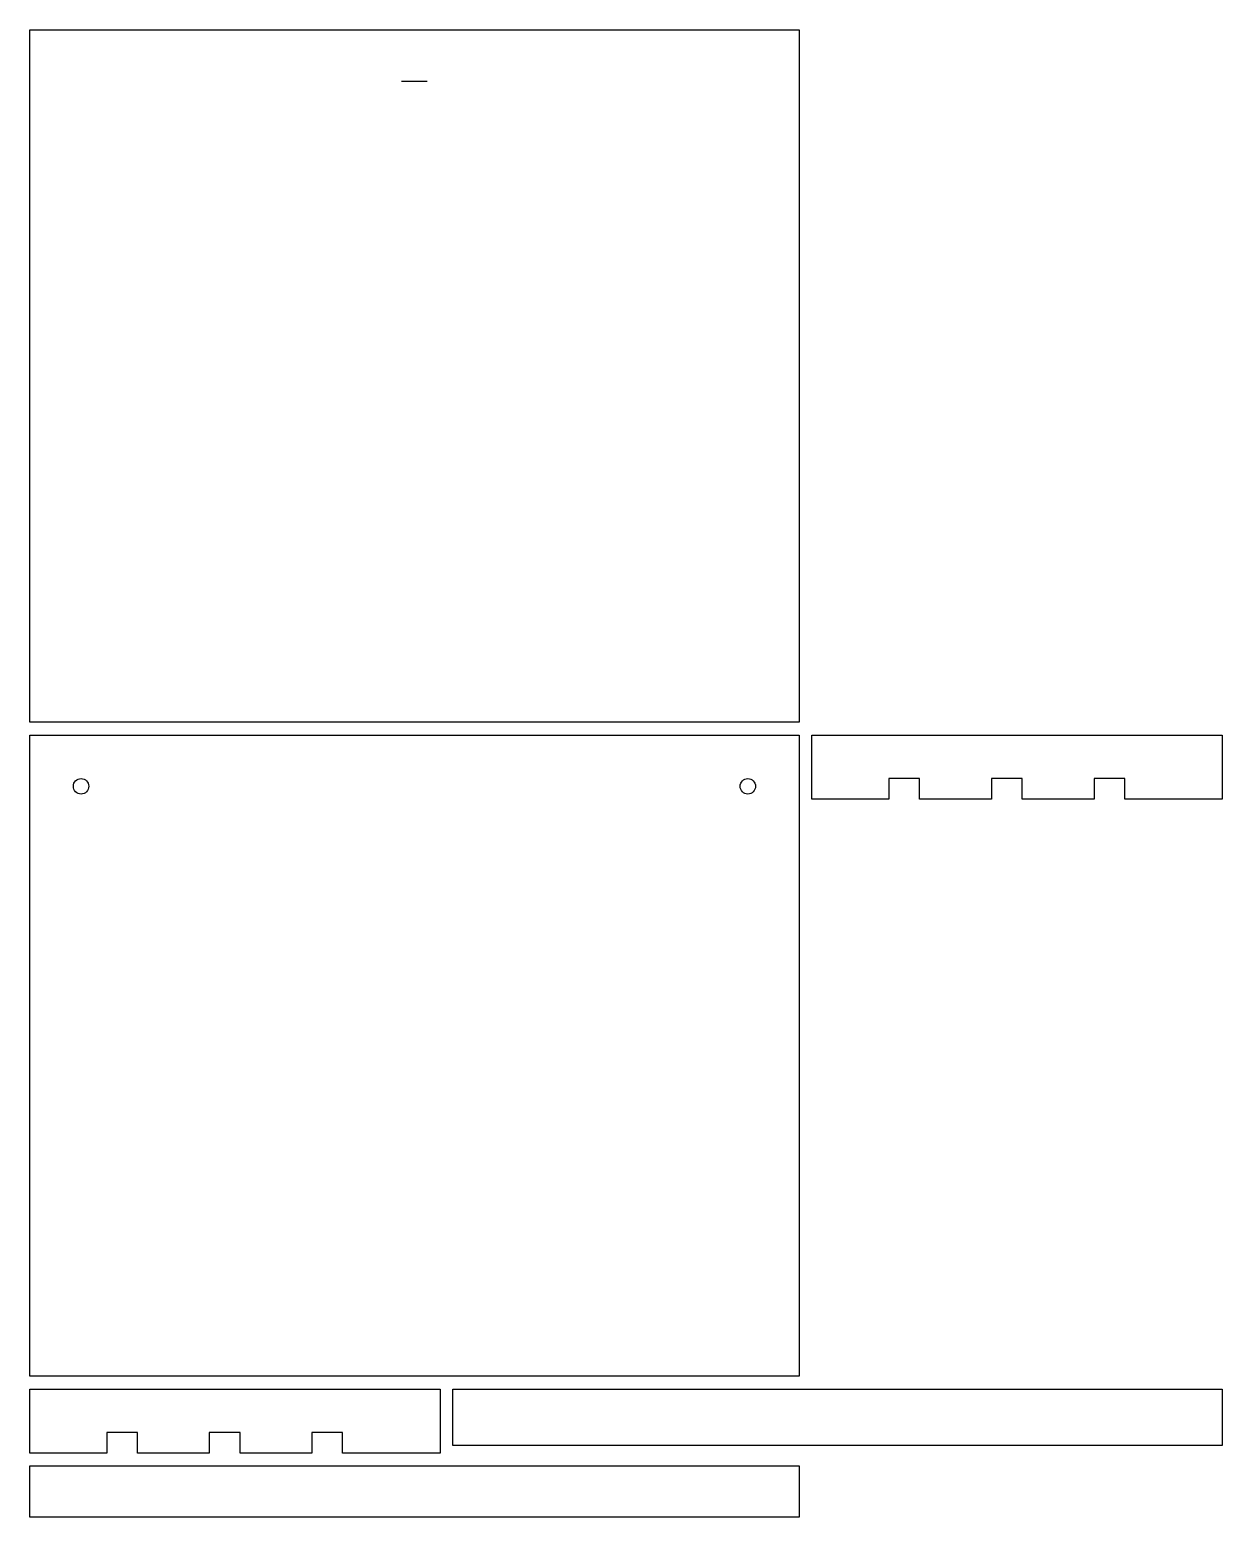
# Model space of a CAD drawing. Header units: millimetres. Extents: x 5 to 470, y 15 to 595.
import ezdxf

# ---------------------------------------------------------------- set-up
doc = ezdxf.new("R2010")
doc.units = ezdxf.units.MM
doc.layers.add('CUT', color=1, linetype='Continuous')
doc.layers.add('ENGRAVE', color=5, linetype='Continuous')

msp = doc.modelspace()

# ---------------------------------------------------------------- linework, layer by layer
at = {"layer": 'CUT'}
for points in [[(5, 595), (305, 595), (305, 325), (5, 325)], [(5, 320), (305, 320), (305, 70), (5, 70)], [(310, 320), (470, 320), (470, 295), (432, 295), (432, 303), (420, 303), (420, 295), (392, 295), (392, 303), (380, 303), (380, 295), (352, 295), (352, 303), (340, 303), (340, 295), (310, 295)], [(5, 65), (165, 65), (165, 40), (127, 40), (127, 48), (115, 48), (115, 40), (87, 40), (87, 48), (75, 48), (75, 40), (47, 40), (47, 48), (35, 48), (35, 40), (5, 40)], [(170, 65), (470, 65), (470, 43), (170, 43)], [(5, 35), (305, 35), (305, 15), (5, 15)]]:
    msp.add_lwpolyline(points, close=True, dxfattribs=at)
for centre in [(25, 300), (285, 300)]:
    msp.add_circle(centre, 3, dxfattribs=at)
at = {"layer": 'ENGRAVE'}
msp.add_lwpolyline([(150, 575), (160, 575)], dxfattribs=at)

doc.saveas('drawing.dxf')
